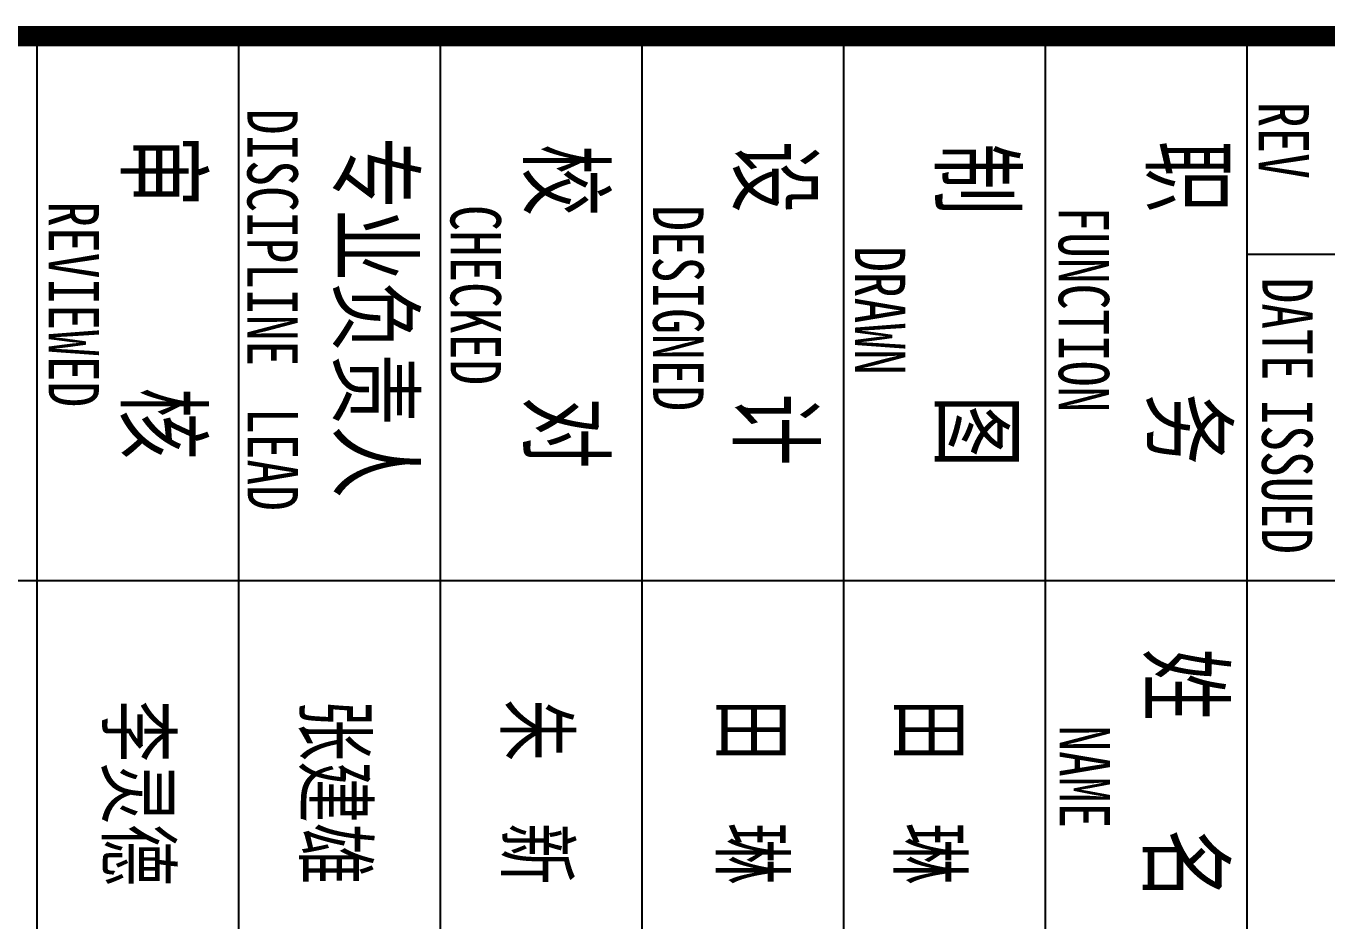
# Model space of a CAD drawing. Extents: x 174641 to 414490, y 73126 to 493158.
# Drawn here: x 189605 to 196055, y 176603 to 181039 of the extents above; entities that cross this region are included whole.
import ezdxf

# ---------------------------------------------------------------- set-up
doc = ezdxf.new("R2010")
doc.units = 0
doc.header["$LTSCALE"] = 1000
doc.header["$MEASUREMENT"] = 0
doc.layers.add('PUB_TITLE', color=7, linetype='Continuous')
doc.styles.add('-宋体', font='', dxfattribs={"width": 0.8})
doc.styles.get('-宋体').set_extended_font_data('SimSun')

msp = doc.modelspace()

# ---------------------------------------------------------------- linework, layer by layer
for p, q in [((175657.8, 180989), (233057.8, 180989)), ((189658.2, 180989), (189658.2, 172989)), ((190658.2, 180989), (190658.2, 172989)), ((191658.2, 180989), (191658.2, 172989)), ((192658.2, 180989), (192658.2, 172989)), ((193658.2, 180989), (193658.2, 172989)), ((194658.2, 180989), (194658.2, 172989)), ((195658.2, 180989), (195658.2, 172989)), ((195658.2, 179907.7), (198658.2, 179907.7)), ((198658.2, 178289), (186658.2, 178289))]:
    msp.add_line(p, q)
at = {"layer": 'PUB_TITLE', "const_width": 100}
msp.add_lwpolyline([(233057.8, 180989), (233057.8, 172989), (175658.2, 172989), (175658.2, 180989)], close=True, dxfattribs=at)

# ---------------------------------------------------------------- texts
at = {"style": '-宋体', "width": 0.75}
for s, height, p in [('DISCIPLINE', 250, (190702.4, 180628.6)), ('REV', 250, (195715.4, 180663.7)), ('审     核', 350, (190111.2, 180499)), ('专业负责人', 350, (191163.7, 180489.8)), ('校     对', 350, (192107, 180453.6)), ('设     计', 350, (193147.1, 180469.7)), ('制     图', 350, (194147.9, 180459.5)), ('职     务', 350, (195194.8, 180471.8)), ('REVIEWED', 250, (189716.7, 180170.1)), ('CHECKED', 250, (191709.7, 180152.1)), ('DESIGNED', 250, (192714.1, 180150.7)), ('FUNCTION', 250, (194724.9, 180144.7)), ('DRAWN', 250, (193714, 179947.8)), ('DATE', 250, (195734.4, 179792.2)), ('LEAD', 250, (190703.8, 179146)), ('ISSUED', 250, (195732.7, 179187.7)), ('姓   名', 350, (195179.5, 177953.8)), ('李灵德', 300, (190012.7, 177696.3)), ('张建雄', 300, (190989.8, 177702.7)), ('朱  新', 300, (191989.8, 177702.7)), ('田  琳', 300, (193056.1, 177702.7)), ('田  琳', 300, (193936.9, 177702.7)), ('NAME', 250, (194728.7, 177572.6))]:
    msp.add_text(s, height=height, rotation=270, dxfattribs=at).set_placement(p)

doc.saveas('drawing.dxf')
